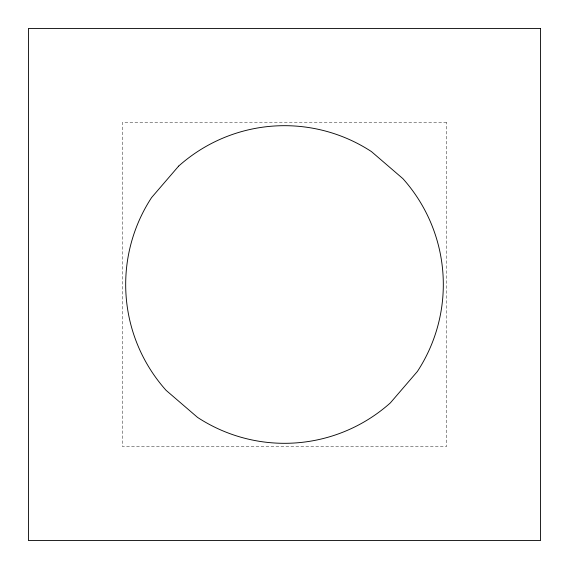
<?xml version="1.0" encoding="UTF-8"?>
<svg xmlns="http://www.w3.org/2000/svg" width="569" height="569" viewBox="0 0 569 569"><rect width="100%" height="100%" fill="white"/><g stroke="black" fill="none" stroke-linecap="round" stroke-linejoin="round"><path stroke-width="0.43" stroke-dasharray="2.85 2.13" d="M446.558 122.442L122.442 122.442L122.442 446.558L446.558 446.558L446.558 122.442"/><path stroke-width="0.85" d="M178.638 166.112L151.603 197.543A158.815 158.815 0 0 0 166.112 390.362L197.543 417.397A158.815 158.815 0 0 0 390.362 402.888L417.397 371.457A158.815 158.815 0 0 0 402.888 178.638L371.457 151.603A158.815 158.815 0 0 0 178.638 166.112M540.55 28.45L28.45 28.45L28.45 540.55L540.55 540.55L540.55 28.45"/></g></svg>
